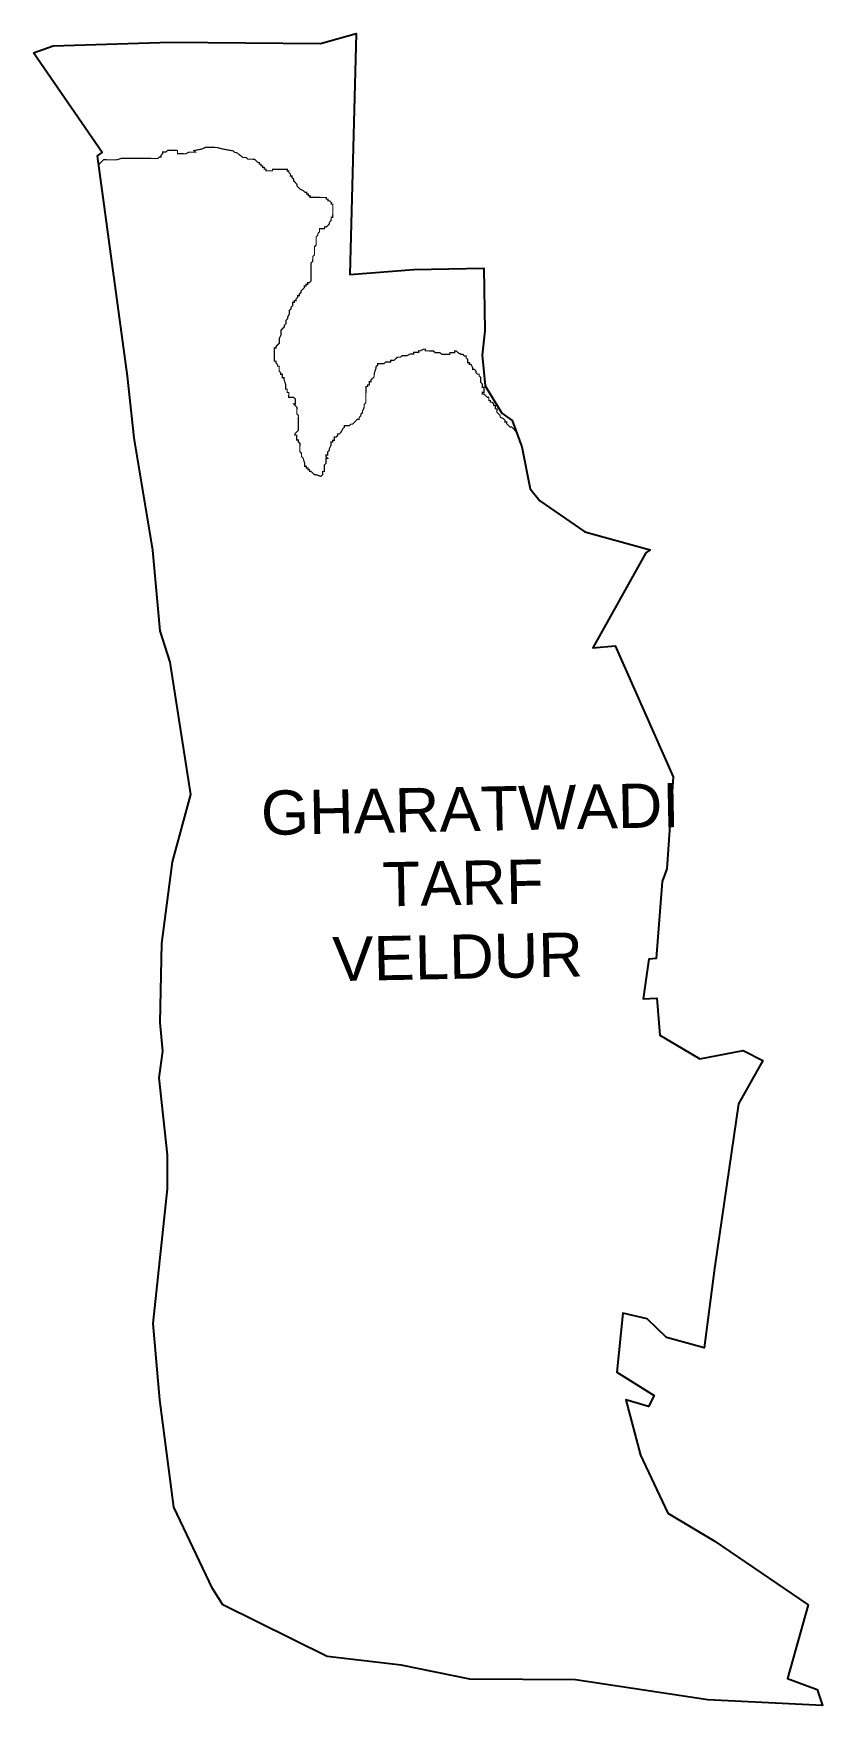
# Model space of a CAD drawing. Header units: metres. Extents: x 305138 to 307079, y 1940496 to 1944607.
import ezdxf

# ---------------------------------------------------------------- set-up
doc = ezdxf.new("R2010")
doc.units = ezdxf.units.M
for name, color, linetype in [('ddddd', 7, 'Continuous'), ('HAZARDS LINE', 1, 'Continuous'), ('VILLAGE BOUNDRY', 10, 'Continuous')]:
    doc.layers.add(name, color=color, linetype=linetype)
doc.styles.get("Standard").update_dxf_attribs({"font": 'simplex.shx'})

msp = doc.modelspace()

# ---------------------------------------------------------------- linework, layer by layer
at = {"color": 3, "flags": 128}
msp.add_lwpolyline([(305138.1, 1944559.2), (305186.5, 1944575.8)], dxfattribs=at)
at = {"layer": 'HAZARDS LINE', "lineweight": 18}
msp.add_lwpolyline([(305298.4, 1944283.9, 3.02, 3.02, 0), (305298.7, 1944284.1, 3.02, 3.02, 0), (305302.7, 1944288.1, 3.02, 3.02, 0), (305306.8, 1944292.1, 3.02, 3.02, 0), (305310.8, 1944296.1, 3.02, 3.02, 0), (305314.9, 1944296.1, 3.02, 3.02, 0), (305318.9, 1944296, 3.02, 3.02, 0), (305322.9, 1944296, 3.02, 3.02, 0), (305327, 1944296, 3.02, 3.02, 0), (305331, 1944296, 3.02, 3.02, 0), (305335, 1944295.9, 3.02, 3.02, 0), (305343.1, 1944295.9, 3.02, 3.02, 0), (305355.2, 1944299.8, 3.02, 3.02, 0), (305359.3, 1944299.8, 3.02, 3.02, 0), (305363.3, 1944299.7, 3.02, 3.02, 0), (305367.3, 1944299.7, 3.02, 3.02, 0), (305371.4, 1944299.7, 3.02, 3.02, 0), (305375.4, 1944299.7, 3.02, 3.02, 0), (305379.4, 1944299.6, 3.02, 3.02, 0), (305383.5, 1944299.6, 3.02, 3.02, 0), (305387.5, 1944299.6, 3.02, 3.02, 0), (305391.5, 1944299.5, 3.02, 3.02, 0), (305395.6, 1944299.5, 3.02, 3.02, 0), (305403.6, 1944299.4, 3.02, 3.02, 0), (305407.7, 1944299.4, 3.02, 3.02, 0), (305411.7, 1944299.4, 3.02, 3.02, 0), (305415.7, 1944299.4, 3.02, 3.02, 0), (305427.8, 1944299.3, 3.02, 3.02, 0), (305431.9, 1944299.2, 3.02, 3.02, 0), (305435.9, 1944299.2, 3.02, 3.02, 0), (305439.9, 1944299.2, 3.02, 3.02, 0), (305444, 1944299.1, 3.02, 3.02, 0), (305448, 1944303.1, 3.02, 3.02, 0), (305452.1, 1944303.1, 3.02, 3.02, 0), (305452.1, 1944307.1, 3.02, 3.02, 0), (305456.2, 1944311.1, 3.02, 3.02, 0), (305456.2, 1944315.2, 3.02, 3.02, 0), (305460.2, 1944315.2, 3.02, 3.02, 0), (305464.3, 1944315.1, 3.02, 3.02, 0), (305468.3, 1944319.1, 3.02, 3.02, 0), (305476.4, 1944319.1, 3.02, 3.02, 0), (305488.5, 1944319, 3.02, 3.02, 0), (305492.5, 1944318.9, 3.02, 3.02, 0), (305492.5, 1944314.9, 3.02, 3.02, 0), (305492.5, 1944310.9, 3.02, 3.02, 0), (305496.5, 1944310.8, 3.02, 3.02, 0), (305504.6, 1944310.8, 3.02, 3.02, 0), (305512.6, 1944310.7, 3.02, 3.02, 0), (305520.7, 1944314.7, 3.02, 3.02, 0), (305524.7, 1944314.7, 3.02, 3.02, 0), (305532.8, 1944314.6, 3.02, 3.02, 0), (305536.8, 1944314.6, 3.02, 3.02, 0), (305532.8, 1944318.6, 3.02, 3.02, 0), (305553, 1944322.5, 3.02, 3.02, 0), (305561.1, 1944326.5, 3.02, 3.02, 0), (305565.2, 1944326.5, 3.02, 3.02, 0), (305569.2, 1944326.4, 3.02, 3.02, 0), (305573.2, 1944326.4, 3.02, 3.02, 0), (305589.4, 1944326.3, 3.02, 3.02, 0), (305605.5, 1944322.1, 3.02, 3.02, 0), (305629.6, 1944317.9, 3.02, 3.02, 0), (305633.6, 1944313.8, 3.02, 3.02, 0), (305637.7, 1944313.8, 3.02, 3.02, 0), (305653.7, 1944301.6, 3.02, 3.02, 0), (305661.8, 1944301.5, 3.02, 3.02, 0), (305665.8, 1944297.5, 3.02, 3.02, 0), (305669.8, 1944297.4, 3.02, 3.02, 0), (305673.8, 1944297.4, 3.02, 3.02, 0), (305677.9, 1944297.4, 3.02, 3.02, 0), (305681.9, 1944297.3, 3.02, 3.02, 0), (305685.9, 1944293.3, 3.02, 3.02, 0), (305689.9, 1944289.2, 3.02, 3.02, 0), (305693.9, 1944289.2, 3.02, 3.02, 0), (305693.9, 1944285.2, 3.02, 3.02, 0), (305697.9, 1944285.1, 3.02, 3.02, 0), (305697.9, 1944281.1, 3.02, 3.02, 0), (305701.9, 1944281.1, 3.02, 3.02, 0), (305701.9, 1944277, 3.02, 3.02, 0), (305706, 1944277, 3.02, 3.02, 0), (305705.9, 1944273, 3.02, 3.02, 0), (305710, 1944272.9, 3.02, 3.02, 0), (305709.9, 1944268.9, 3.02, 3.02, 0), (305714, 1944268.9, 3.02, 3.02, 0), (305718, 1944268.8, 3.02, 3.02, 0), (305722, 1944268.8, 3.02, 3.02, 0), (305726.1, 1944268.8, 3.02, 3.02, 0), (305726.1, 1944272.8, 3.02, 3.02, 0), (305730.1, 1944272.8, 3.02, 3.02, 0), (305734.2, 1944272.7, 3.02, 3.02, 0), (305738.2, 1944272.7, 3.02, 3.02, 0), (305742.2, 1944272.7, 3.02, 3.02, 0), (305746.2, 1944272.7, 3.02, 3.02, 0), (305750.3, 1944272.6, 3.02, 3.02, 0), (305754.3, 1944272.6, 3.02, 3.02, 0), (305758.3, 1944272.6, 3.02, 3.02, 0), (305762.4, 1944272.5, 3.02, 3.02, 0), (305762.4, 1944268.5, 3.02, 3.02, 0), (305766.4, 1944268.5, 3.02, 3.02, 0), (305766.4, 1944264.4, 3.02, 3.02, 0), (305770.4, 1944260.4, 3.02, 3.02, 0), (305770.3, 1944256.3, 3.02, 3.02, 0), (305774.4, 1944256.3, 3.02, 3.02, 0), (305774.3, 1944252.3, 3.02, 3.02, 0), (305778.3, 1944248.2, 3.02, 3.02, 0), (305778.3, 1944244.2, 3.02, 3.02, 0), (305782.3, 1944240.1, 3.02, 3.02, 0), (305786.3, 1944236, 3.02, 3.02, 0), (305786.3, 1944232, 3.02, 3.02, 0), (305790.3, 1944228, 3.02, 3.02, 0), (305794.3, 1944223.9, 3.02, 3.02, 0), (305802.3, 1944219.8, 3.02, 3.02, 0), (305806.3, 1944215.7, 3.02, 3.02, 0), (305810.3, 1944215.7, 3.02, 3.02, 0), (305810.3, 1944211.7, 3.02, 3.02, 0), (305814.4, 1944211.6, 3.02, 3.02, 0), (305814.3, 1944207.6, 3.02, 3.02, 0), (305818.4, 1944207.6, 3.02, 3.02, 0), (305818.3, 1944203.5, 3.02, 3.02, 0), (305822.4, 1944203.5, 3.02, 3.02, 0), (305826.4, 1944203.5, 3.02, 3.02, 0), (305830.4, 1944203.4, 3.02, 3.02, 0), (305834.5, 1944203.4, 3.02, 3.02, 0), (305838.5, 1944203.4, 3.02, 3.02, 0), (305842.5, 1944203.4, 3.02, 3.02, 0), (305846.6, 1944203.3, 3.02, 3.02, 0), (305850.6, 1944203.3, 3.02, 3.02, 0), (305854.6, 1944203.3, 3.02, 3.02, 0), (305858.7, 1944203.2, 3.02, 3.02, 0), (305858.6, 1944199.2, 3.02, 3.02, 0), (305862.7, 1944199.2, 3.02, 3.02, 0), (305862.6, 1944195.1, 3.02, 3.02, 0), (305866.7, 1944195.1, 3.02, 3.02, 0), (305870.7, 1944191, 3.02, 3.02, 0), (305870.6, 1944187, 3.02, 3.02, 0), (305874.7, 1944187, 3.02, 3.02, 0), (305874.6, 1944182.9, 3.02, 3.02, 0), (305874.6, 1944178.9, 3.02, 3.02, 0), (305874.6, 1944174.9, 3.02, 3.02, 0), (305874.5, 1944170.8, 3.02, 3.02, 0), (305874.5, 1944166.8, 3.02, 3.02, 0), (305874.5, 1944162.8, 3.02, 3.02, 0), (305874.4, 1944158.7, 3.02, 3.02, 0), (305874.4, 1944154.7, 3.02, 3.02, 0), (305870.4, 1944154.7, 3.02, 3.02, 0), (305870.4, 1944150.7, 3.02, 3.02, 0), (305870.3, 1944146.7, 3.02, 3.02, 0), (305866.3, 1944142.7, 3.02, 3.02, 0), (305866.2, 1944138.6, 3.02, 3.02, 0), (305862.2, 1944134.6, 3.02, 3.02, 0), (305858.1, 1944130.6, 3.02, 3.02, 0), (305854.1, 1944130.7, 3.02, 3.02, 0), (305854, 1944126.6, 3.02, 3.02, 0), (305850, 1944126.7, 3.02, 3.02, 0), (305846, 1944126.7, 3.02, 3.02, 0), (305841.9, 1944126.7, 3.02, 3.02, 0), (305841.9, 1944118.7, 3.02, 3.02, 0), (305837.8, 1944114.6, 3.02, 3.02, 0), (305837.8, 1944110.6, 3.02, 3.02, 0), (305833.7, 1944106.6, 3.02, 3.02, 0), (305833.7, 1944102.6, 3.02, 3.02, 0), (305833.7, 1944098.5, 3.02, 3.02, 0), (305833.6, 1944094.5, 3.02, 3.02, 0), (305833.6, 1944090.5, 3.02, 3.02, 0), (305833.6, 1944086.4, 3.02, 3.02, 0), (305829.5, 1944082.4, 3.02, 3.02, 0), (305829.5, 1944078.4, 3.02, 3.02, 0), (305829.4, 1944074.4, 3.02, 3.02, 0), (305829.4, 1944070.3, 3.02, 3.02, 0), (305829.4, 1944066.3, 3.02, 3.02, 0), (305829.4, 1944062.3, 3.02, 3.02, 0), (305825.3, 1944058.3, 3.02, 3.02, 0), (305825.3, 1944054.2, 3.02, 3.02, 0), (305825.2, 1944046.2, 3.02, 3.02, 0), (305821.1, 1944042.2, 3.02, 3.02, 0), (305821.1, 1944038.1, 3.02, 3.02, 0), (305821.1, 1944034.1, 3.02, 3.02, 0), (305821, 1944030.1, 3.02, 3.02, 0), (305821, 1944026, 3.02, 3.02, 0), (305821, 1944022, 3.02, 3.02, 0), (305821, 1944018, 3.02, 3.02, 0), (305820.9, 1944013.9, 3.02, 3.02, 0), (305820.9, 1944009.9, 3.02, 3.02, 0), (305820.9, 1944005.9, 3.02, 3.02, 0), (305820.8, 1944001.8, 3.02, 3.02, 0), (305820.8, 1943997.8, 3.02, 3.02, 0), (305816.7, 1943993.8, 3.02, 3.02, 0), (305812.7, 1943993.8, 3.02, 3.02, 0), (305812.7, 1943989.8, 3.02, 3.02, 0), (305808.6, 1943989.8, 3.02, 3.02, 0), (305808.6, 1943985.8, 3.02, 3.02, 0), (305804.6, 1943985.8, 3.02, 3.02, 0), (305804.6, 1943981.8, 3.02, 3.02, 0), (305800.5, 1943977.8, 3.02, 3.02, 0), (305796.4, 1943973.8, 3.02, 3.02, 0), (305796.4, 1943969.7, 3.02, 3.02, 0), (305792.3, 1943965.7, 3.02, 3.02, 0), (305792.3, 1943961.7, 3.02, 3.02, 0), (305788.3, 1943961.7, 3.02, 3.02, 0), (305788.2, 1943957.7, 3.02, 3.02, 0), (305784.2, 1943953.7, 3.02, 3.02, 0), (305784.1, 1943949.7, 3.02, 3.02, 0), (305780.1, 1943949.7, 3.02, 3.02, 0), (305780.1, 1943945.7, 3.02, 3.02, 0), (305776, 1943945.7, 3.02, 3.02, 0), (305776, 1943941.7, 3.02, 3.02, 0), (305776, 1943937.6, 3.02, 3.02, 0), (305771.9, 1943933.6, 3.02, 3.02, 0), (305771.9, 1943929.6, 3.02, 3.02, 0), (305767.8, 1943925.6, 3.02, 3.02, 0), (305767.8, 1943921.6, 3.02, 3.02, 0), (305767.8, 1943917.5, 3.02, 3.02, 0), (305763.7, 1943909.5, 3.02, 3.02, 0), (305763.6, 1943905.5, 3.02, 3.02, 0), (305759.6, 1943901.4, 3.02, 3.02, 0), (305759.5, 1943897.4, 3.02, 3.02, 0), (305759.5, 1943893.4, 3.02, 3.02, 0), (305755.5, 1943889.4, 3.02, 3.02, 0), (305755.4, 1943885.3, 3.02, 3.02, 0), (305747.3, 1943877.3, 3.02, 3.02, 0), (305747.3, 1943873.3, 3.02, 3.02, 0), (305747.2, 1943865.2, 3.02, 3.02, 0), (305743.1, 1943857.2, 3.02, 3.02, 0), (305743.1, 1943853.2, 3.02, 3.02, 0), (305743.1, 1943849.1, 3.02, 3.02, 0), (305743, 1943845.1, 3.02, 3.02, 0), (305739, 1943841.1, 3.02, 3.02, 0), (305734.9, 1943837.1, 3.02, 3.02, 0), (305734.9, 1943833.1, 3.02, 3.02, 0), (305730.8, 1943833.1, 3.02, 3.02, 0), (305730.8, 1943829.1, 3.02, 3.02, 0), (305730.7, 1943821, 3.02, 3.02, 0), (305730.7, 1943817, 3.02, 3.02, 0), (305730.7, 1943812.9, 3.02, 3.02, 0), (305730.6, 1943804.9, 3.02, 3.02, 0), (305730.6, 1943800.8, 3.02, 3.02, 0), (305734.6, 1943800.8, 3.02, 3.02, 0), (305734.6, 1943796.8, 3.02, 3.02, 0), (305738.6, 1943792.7, 3.02, 3.02, 0), (305738.6, 1943788.7, 3.02, 3.02, 0), (305742.6, 1943788.6, 3.02, 3.02, 0), (305742.6, 1943784.6, 3.02, 3.02, 0), (305742.5, 1943780.6, 3.02, 3.02, 0), (305742.5, 1943776.5, 3.02, 3.02, 0), (305746.5, 1943772.5, 3.02, 3.02, 0), (305746.5, 1943768.4, 3.02, 3.02, 0), (305750.5, 1943768.4, 3.02, 3.02, 0), (305750.5, 1943764.4, 3.02, 3.02, 0), (305750.4, 1943760.3, 3.02, 3.02, 0), (305754.5, 1943760.3, 3.02, 3.02, 0), (305754.5, 1943756.3, 3.02, 3.02, 0), (305758.4, 1943744.1, 3.02, 3.02, 0), (305758.3, 1943736.1, 3.02, 3.02, 0), (305758.3, 1943732, 3.02, 3.02, 0), (305762.3, 1943732, 3.02, 3.02, 0), (305762.3, 1943728, 3.02, 3.02, 0), (305762.3, 1943723.9, 3.02, 3.02, 0), (305766.3, 1943723.9, 3.02, 3.02, 0), (305766.3, 1943719.9, 3.02, 3.02, 0), (305766.2, 1943715.8, 3.02, 3.02, 0), (305766.2, 1943711.8, 3.02, 3.02, 0), (305770.2, 1943711.8, 3.02, 3.02, 0), (305774.3, 1943711.8, 3.02, 3.02, 0), (305778.3, 1943711.7, 3.02, 3.02, 0), (305782.3, 1943707.7, 3.02, 3.02, 0), (305782.3, 1943703.6, 3.02, 3.02, 0), (305782.3, 1943699.6, 3.02, 3.02, 0), (305782.2, 1943695.6, 3.02, 3.02, 0), (305778.2, 1943695.6, 3.02, 3.02, 0), (305782.2, 1943691.5, 3.02, 3.02, 0), (305786.2, 1943687.5, 3.02, 3.02, 0), (305786.2, 1943683.4, 3.02, 3.02, 0), (305786.1, 1943679.4, 3.02, 3.02, 0), (305786.1, 1943675.4, 3.02, 3.02, 0), (305786.1, 1943671.3, 3.02, 3.02, 0), (305790.1, 1943667.3, 3.02, 3.02, 0), (305790, 1943663.2, 3.02, 3.02, 0), (305790, 1943659.2, 3.02, 3.02, 0), (305790, 1943651.1, 3.02, 3.02, 0), (305789.9, 1943647.1, 3.02, 3.02, 0), (305789.9, 1943643.1, 3.02, 3.02, 0), (305789.8, 1943635, 3.02, 3.02, 0), (305789.8, 1943631, 3.02, 3.02, 0), (305785.7, 1943627, 3.02, 3.02, 0), (305781.7, 1943623, 3.02, 3.02, 0), (305781.6, 1943618.9, 3.02, 3.02, 0), (305785.7, 1943618.9, 3.02, 3.02, 0), (305785.6, 1943614.9, 3.02, 3.02, 0), (305785.6, 1943610.8, 3.02, 3.02, 0), (305785.6, 1943606.8, 3.02, 3.02, 0), (305789.6, 1943606.8, 3.02, 3.02, 0), (305789.6, 1943602.7, 3.02, 3.02, 0), (305793.6, 1943598.7, 3.02, 3.02, 0), (305793.6, 1943594.6, 3.02, 3.02, 0), (305793.5, 1943590.6, 3.02, 3.02, 0), (305793.5, 1943586.6, 3.02, 3.02, 0), (305793.5, 1943582.5, 3.02, 3.02, 0), (305793.4, 1943578.5, 3.02, 3.02, 0), (305797.4, 1943574.4, 3.02, 3.02, 0), (305797.4, 1943570.4, 3.02, 3.02, 0), (305797.4, 1943566.4, 3.02, 3.02, 0), (305801.4, 1943562.3, 3.02, 3.02, 0), (305805.3, 1943550.2, 3.02, 3.02, 0), (305805.3, 1943546.1, 3.02, 3.02, 0), (305805.3, 1943542.1, 3.02, 3.02, 0), (305809.3, 1943542.1, 3.02, 3.02, 0), (305809.3, 1943538, 3.02, 3.02, 0), (305813.3, 1943538, 3.02, 3.02, 0), (305813.3, 1943534, 3.02, 3.02, 0), (305817.3, 1943533.9, 3.02, 3.02, 0), (305817.3, 1943529.9, 3.02, 3.02, 0), (305821.3, 1943529.9, 3.02, 3.02, 0), (305825.3, 1943525.8, 3.02, 3.02, 0), (305829.3, 1943521.7, 3.02, 3.02, 0), (305833.3, 1943521.7, 3.02, 3.02, 0), (305845.4, 1943517.6, 3.02, 3.02, 0), (305849.5, 1943521.6, 3.02, 3.02, 0), (305849.5, 1943525.6, 3.02, 3.02, 0), (305849.5, 1943529.7, 3.02, 3.02, 0), (305853.6, 1943529.6, 3.02, 3.02, 0), (305853.6, 1943533.7, 3.02, 3.02, 0), (305853.6, 1943537.7, 3.02, 3.02, 0), (305853.7, 1943541.7, 3.02, 3.02, 0), (305853.7, 1943545.8, 3.02, 3.02, 0), (305857.8, 1943549.8, 3.02, 3.02, 0), (305857.8, 1943553.8, 3.02, 3.02, 0), (305857.8, 1943557.8, 3.02, 3.02, 0), (305857.8, 1943561.9, 3.02, 3.02, 0), (305861.9, 1943561.8, 3.02, 3.02, 0), (305857.9, 1943565.9, 3.02, 3.02, 0), (305857.9, 1943569.9, 3.02, 3.02, 0), (305861.9, 1943569.9, 3.02, 3.02, 0), (305862, 1943573.9, 3.02, 3.02, 0), (305862, 1943578, 3.02, 3.02, 0), (305866.1, 1943582, 3.02, 3.02, 0), (305866.1, 1943586, 3.02, 3.02, 0), (305870.2, 1943594, 3.02, 3.02, 0), (305870.2, 1943598.1, 3.02, 3.02, 0), (305870.2, 1943602.1, 3.02, 3.02, 0), (305874.3, 1943602.1, 3.02, 3.02, 0), (305874.3, 1943606.1, 3.02, 3.02, 0), (305878.3, 1943606.1, 3.02, 3.02, 0), (305878.4, 1943610.1, 3.02, 3.02, 0), (305878.4, 1943614.2, 3.02, 3.02, 0), (305882.4, 1943614.1, 3.02, 3.02, 0), (305886.5, 1943618.1, 3.02, 3.02, 0), (305886.5, 1943622.2, 3.02, 3.02, 0), (305890.6, 1943622.1, 3.02, 3.02, 0), (305894.6, 1943626.1, 3.02, 3.02, 0), (305898.7, 1943634.2, 3.02, 3.02, 0), (305902.8, 1943638.2, 3.02, 3.02, 0), (305902.8, 1943642.2, 3.02, 3.02, 0), (305906.8, 1943642.2, 3.02, 3.02, 0), (305910.9, 1943642.1, 3.02, 3.02, 0), (305914.9, 1943642.1, 3.02, 3.02, 0), (305919, 1943646.1, 3.02, 3.02, 0), (305923, 1943646.1, 3.02, 3.02, 0), (305927.1, 1943650.1, 3.02, 3.02, 0), (305931.1, 1943654.1, 3.02, 3.02, 0), (305935.2, 1943658.1, 3.02, 3.02, 0), (305939.2, 1943658.1, 3.02, 3.02, 0), (305939.3, 1943662.1, 3.02, 3.02, 0), (305943.3, 1943666.1, 3.02, 3.02, 0), (305943.4, 1943670.1, 3.02, 3.02, 0), (305947.4, 1943674.1, 3.02, 3.02, 0), (305947.5, 1943678.2, 3.02, 3.02, 0), (305951.5, 1943686.2, 3.02, 3.02, 0), (305951.6, 1943690.2, 3.02, 3.02, 0), (305951.6, 1943694.3, 3.02, 3.02, 0), (305955.7, 1943698.3, 3.02, 3.02, 0), (305955.7, 1943702.3, 3.02, 3.02, 0), (305955.8, 1943710.4, 3.02, 3.02, 0), (305955.8, 1943714.4, 3.02, 3.02, 0), (305955.9, 1943722.5, 3.02, 3.02, 0), (305955.9, 1943726.5, 3.02, 3.02, 0), (305955.9, 1943730.5, 3.02, 3.02, 0), (305955.9, 1943734.6, 3.02, 3.02, 0), (305956, 1943738.6, 3.02, 3.02, 0), (305960, 1943738.6, 3.02, 3.02, 0), (305960, 1943742.6, 3.02, 3.02, 0), (305964.1, 1943742.6, 3.02, 3.02, 0), (305964.1, 1943746.6, 3.02, 3.02, 0), (305964.1, 1943750.7, 3.02, 3.02, 0), (305968.2, 1943750.6, 3.02, 3.02, 0), (305968.2, 1943754.7, 3.02, 3.02, 0), (305972.3, 1943758.7, 3.02, 3.02, 0), (305976.3, 1943762.7, 3.02, 3.02, 0), (305976.4, 1943766.7, 3.02, 3.02, 0), (305976.4, 1943770.7, 3.02, 3.02, 0), (305980.5, 1943782.8, 3.02, 3.02, 0), (305980.5, 1943786.8, 3.02, 3.02, 0), (305984.6, 1943790.8, 3.02, 3.02, 0), (305984.6, 1943794.9, 3.02, 3.02, 0), (305988.7, 1943794.8, 3.02, 3.02, 0), (305992.7, 1943794.8, 3.02, 3.02, 0), (305996.7, 1943794.8, 3.02, 3.02, 0), (306000.8, 1943794.8, 3.02, 3.02, 0), (306004.8, 1943798.8, 3.02, 3.02, 0), (306008.9, 1943798.7, 3.02, 3.02, 0), (306012.9, 1943798.7, 3.02, 3.02, 0), (306016.9, 1943798.7, 3.02, 3.02, 0), (306017, 1943802.7, 3.02, 3.02, 0), (306021, 1943802.7, 3.02, 3.02, 0), (306025, 1943802.6, 3.02, 3.02, 0), (306033.1, 1943810.6, 3.02, 3.02, 0), (306041.2, 1943810.6, 3.02, 3.02, 0), (306045.3, 1943814.6, 3.02, 3.02, 0), (306049.3, 1943814.6, 3.02, 3.02, 0), (306053.3, 1943814.5, 3.02, 3.02, 0), (306057.4, 1943814.5, 3.02, 3.02, 0), (306065.5, 1943818.5, 3.02, 3.02, 0), (306069.5, 1943818.4, 3.02, 3.02, 0), (306073.5, 1943818.4, 3.02, 3.02, 0), (306073.6, 1943822.4, 3.02, 3.02, 0), (306077.6, 1943822.4, 3.02, 3.02, 0), (306081.6, 1943822.4, 3.02, 3.02, 0), (306085.7, 1943822.3, 3.02, 3.02, 0), (306085.7, 1943826.4, 3.02, 3.02, 0), (306089.7, 1943826.3, 3.02, 3.02, 0), (306097.8, 1943830.3, 3.02, 3.02, 0), (306101.9, 1943830.3, 3.02, 3.02, 0), (306101.8, 1943826.3, 3.02, 3.02, 0), (306105.9, 1943826.2, 3.02, 3.02, 0), (306118, 1943826.1, 3.02, 3.02, 0), (306122, 1943826.1, 3.02, 3.02, 0), (306126, 1943822, 3.02, 3.02, 0), (306134.1, 1943822, 3.02, 3.02, 0), (306138.1, 1943822, 3.02, 3.02, 0), (306142.1, 1943817.9, 3.02, 3.02, 0), (306150.2, 1943817.8, 3.02, 3.02, 0), (306154.2, 1943817.8, 3.02, 3.02, 0), (306158.2, 1943817.8, 3.02, 3.02, 0), (306162.3, 1943817.7, 3.02, 3.02, 0), (306162.3, 1943821.8, 3.02, 3.02, 0), (306166.3, 1943821.7, 3.02, 3.02, 0), (306170.4, 1943821.7, 3.02, 3.02, 0), (306174.4, 1943821.7, 3.02, 3.02, 0), (306174.4, 1943825.7, 3.02, 3.02, 0), (306178.5, 1943825.7, 3.02, 3.02, 0), (306182.5, 1943821.6, 3.02, 3.02, 0), (306190.5, 1943817.5, 3.02, 3.02, 0), (306194.5, 1943817.5, 3.02, 3.02, 0), (306198.5, 1943813.4, 3.02, 3.02, 0), (306202.6, 1943813.4, 3.02, 3.02, 0), (306202.5, 1943809.4, 3.02, 3.02, 0), (306206.5, 1943805.3, 3.02, 3.02, 0), (306206.5, 1943801.3, 3.02, 3.02, 0), (306206.5, 1943797.2, 3.02, 3.02, 0), (306210.5, 1943797.2, 3.02, 3.02, 0), (306210.5, 1943793.2, 3.02, 3.02, 0), (306214.5, 1943793.1, 3.02, 3.02, 0), (306218.5, 1943785, 3.02, 3.02, 0), (306218.4, 1943781, 3.02, 3.02, 0), (306222.5, 1943781, 3.02, 3.02, 0), (306226.5, 1943776.9, 3.02, 3.02, 0), (306226.5, 1943772.9, 3.02, 3.02, 0), (306230.5, 1943768.8, 3.02, 3.02, 0), (306234.5, 1943768.8, 3.02, 3.02, 0), (306234.5, 1943764.8, 3.02, 3.02, 0), (306238.5, 1943760.7, 3.02, 3.02, 0), (306238.4, 1943756.7, 3.02, 3.02, 0), (306238.4, 1943752.6, 3.02, 3.02, 0), (306238.4, 1943748.6, 3.02, 3.02, 0), (306242.4, 1943744.5, 3.02, 3.02, 0), (306242.3, 1943740.5, 3.02, 3.02, 0), (306242.3, 1943736.5, 3.02, 3.02, 0), (306246.3, 1943736.4, 3.02, 3.02, 0), (306246.3, 1943732.4, 3.02, 3.02, 0), (306246.3, 1943728.4, 3.02, 3.02, 0), (306246.3, 1943724.3, 3.02, 3.02, 0), (306242.2, 1943724.4, 3.02, 3.02, 0), (306242.2, 1943720.3, 3.02, 3.02, 0), (306246.2, 1943720.3, 3.02, 3.02, 0), (306250.2, 1943716.2, 3.02, 3.02, 0), (306254.2, 1943712.2, 3.02, 3.02, 0), (306258.3, 1943712.1, 3.02, 3.02, 0), (306258.2, 1943708.1, 3.02, 3.02, 0), (306258.2, 1943704.1, 3.02, 3.02, 0), (306262.2, 1943704, 3.02, 3.02, 0), (306262.2, 1943700, 3.02, 3.02, 0), (306266.2, 1943700, 3.02, 3.02, 0), (306270.2, 1943695.9, 3.02, 3.02, 0), (306270.2, 1943691.9, 3.02, 3.02, 0), (306274.2, 1943691.8, 3.02, 3.02, 0), (306274.2, 1943687.8, 3.02, 3.02, 0), (306274.2, 1943683.8, 3.02, 3.02, 0), (306278.2, 1943683.7, 3.02, 3.02, 0), (306278.2, 1943679.7, 3.02, 3.02, 0), (306278.1, 1943675.7, 3.02, 3.02, 0), (306282.2, 1943671.6, 3.02, 3.02, 0), (306286.2, 1943667.6, 3.02, 3.02, 0), (306286.1, 1943663.5, 3.02, 3.02, 0), (306294.2, 1943659.4, 3.02, 3.02, 0), (306298.2, 1943655.4, 3.02, 3.02, 0), (306298.1, 1943651.3, 3.02, 3.02, 0), (306302.2, 1943651.3, 3.02, 3.02, 0), (306302.1, 1943647.3, 3.02, 3.02, 0), (306306.1, 1943643.2, 3.02, 3.02, 0), (306310.1, 1943639.1, 3.02, 3.02, 0), (306314.2, 1943639.1, 3.02, 3.02, 0), (306318.2, 1943635, 3.02, 3.02, 0), (306322.2, 1943631, 3.02, 3.02, 0), (306326, 1943627.1, 3.02, 3.02, 0)], format="xyseb", dxfattribs=at)
at = {"layer": 'VILLAGE BOUNDRY', "color": 3}
for points in [[(305186.5, 1944575.8, 0), (305474.9, 1944585, 0), (305843.9, 1944581.6, 0), (305932.1, 1944606.6, 0), (305916.2, 1944014, 0), (306073.9, 1944026.3, 0), (306246.2, 1944029.2, 0), (306248.9, 1943875.5, 0), (306241.8, 1943815.9, 0), (306249.6, 1943740.1, 0), (306290.7, 1943672.8, 0), (306315.5, 1943655.3, 0), (306339.8, 1943590.1, 0), (306359.8, 1943487.2, 0), (306384, 1943457.3, 0), (306494.2, 1943381.4, 0), (306655.5, 1943337.2, 0), (306644.3, 1943329.4, 0), (306514.2, 1943096.3, 0), (306568.7, 1943100.9, 0), (306712.1, 1942779, 0), (306696, 1942553, 0), (306684.4, 1942521.2, 0), (306670.2, 1942332.4, 0), (306651.6, 1942330.8, 0), (306637.9, 1942233.3, 0), (306671.7, 1942234.7, 0), (306679, 1942143.5, 0), (306777.2, 1942085.2, 0), (306884, 1942105.9, 0), (306932.7, 1942081.5, 0), (306872.1, 1941975.3, 0), (306813.3, 1941570.1, 0), (306788.2, 1941375.3, 0), (306695, 1941400.7, 0), (306647.8, 1941446.3, 0), (306588.1, 1941459.9, 0), (306573.1, 1941315.6, 0), (306665.2, 1941258.2, 0), (306651.4, 1941230.7, 0), (306595.3, 1941247.5, 0), (306631.2, 1941110.9, 0), (306698.3, 1940968.5, 0), (306812.4, 1940900.8, 0), (307043.8, 1940742.9, 0), (306993.1, 1940561.9, 0), (307066.3, 1940534.9, 0), (307079.3, 1940495.5, 0), (306797.1, 1940509.6, 0), (306471.5, 1940558.6, 0), (306211.7, 1940560.5, 0), (306042.3, 1940594.8, 0), (305860.3, 1940616.5, 0), (305604.2, 1940742.8, 0), (305578.8, 1940783.7, 0), (305483.3, 1940983.6, 0), (305449, 1941247.1, 0), (305432.3, 1941434.6, 0), (305468.1, 1941766.3, 0), (305467.9, 1941849.8, 0), (305447.3, 1942038.9, 0), (305456.5, 1942104.1, 0), (305449.7, 1942174.7, 0), (305454.1, 1942369, 0), (305479.8, 1942569.8, 0), (305525.3, 1942735.8, 0), (305474.7, 1943061, 0), (305449.9, 1943138, 0), (305431.9, 1943336, 0), (305386, 1943612.1, 0), (305369.7, 1943763.9, 0), (305295.4, 1944305.6, 0), (305307.1, 1944313.5, 0), (305138.1, 1944559.2, 0), (305138.1, 1944559.2, 0)], [(305186.5, 1944575.8, 0), (305474.9, 1944585, 0), (305843.9, 1944581.6, 0), (305932.1, 1944606.6, 0), (305916.2, 1944014, 0), (306073.9, 1944026.3, 0), (306246.2, 1944029.2, 0), (306248.9, 1943875.5, 0), (306241.8, 1943815.9, 0), (306249.6, 1943740.1, 0), (306290.7, 1943672.8, 0), (306315.5, 1943655.3, 0), (306339.8, 1943590.1, 0), (306359.8, 1943487.2, 0), (306384, 1943457.3, 0), (306494.2, 1943381.4, 0), (306655.5, 1943337.2, 0), (306644.3, 1943329.4, 0), (306514.2, 1943096.3, 0), (306568.7, 1943100.9, 0), (306712.1, 1942779, 0), (306696, 1942553, 0), (306684.4, 1942521.2, 0), (306670.2, 1942332.4, 0), (306651.6, 1942330.8, 0), (306637.9, 1942233.3, 0), (306671.7, 1942234.7, 0), (306679, 1942143.5, 0), (306777.2, 1942085.2, 0), (306884, 1942105.9, 0), (306932.7, 1942081.5, 0), (306872.1, 1941975.3, 0), (306813.3, 1941570.1, 0), (306788.2, 1941375.3, 0), (306695, 1941400.7, 0), (306647.8, 1941446.3, 0), (306588.1, 1941459.9, 0), (306573.1, 1941315.6, 0), (306665.2, 1941258.2, 0), (306651.4, 1941230.7, 0), (306595.3, 1941247.5, 0), (306631.2, 1941110.9, 0), (306698.3, 1940968.5, 0), (306812.4, 1940900.8, 0), (307043.8, 1940742.9, 0), (306993.1, 1940561.9, 0), (307066.3, 1940534.9, 0), (307079.3, 1940495.5, 0), (306797.1, 1940509.6, 0), (306471.5, 1940558.6, 0), (306211.7, 1940560.5, 0), (306042.3, 1940594.8, 0), (305860.3, 1940616.5, 0), (305604.2, 1940742.8, 0), (305578.8, 1940783.7, 0), (305483.3, 1940983.6, 0), (305449, 1941247.1, 0), (305432.3, 1941434.6, 0), (305468.1, 1941766.3, 0), (305467.9, 1941849.8, 0), (305447.3, 1942038.9, 0), (305456.5, 1942104.1, 0), (305449.7, 1942174.7, 0), (305454.1, 1942369, 0), (305479.8, 1942569.8, 0), (305525.3, 1942735.8, 0), (305474.7, 1943061, 0), (305449.9, 1943138, 0), (305431.9, 1943336, 0), (305386, 1943612.1, 0), (305369.7, 1943763.9, 0), (305295.4, 1944305.6, 0), (305307.1, 1944313.5, 0), (305138.1, 1944559.2, 0)]]:
    msp.add_polyline3d(points, dxfattribs=at)

# ---------------------------------------------------------------- texts
at = {"layer": 'ddddd', "insert": (305696.7, 1942744.4), "char_height": 108.748, "attachment_point": 1, "rotation": 1.1028}
msp.add_mtext_dynamic_manual_height_columns('{\\fArial|b0|i0|c0|p34;GHARATWADI \\P       TARF \\P    VELDUR}', width=1571.314, gutter_width=543.7, heights=[0], dxfattribs=at)

doc.saveas('drawing.dxf')
